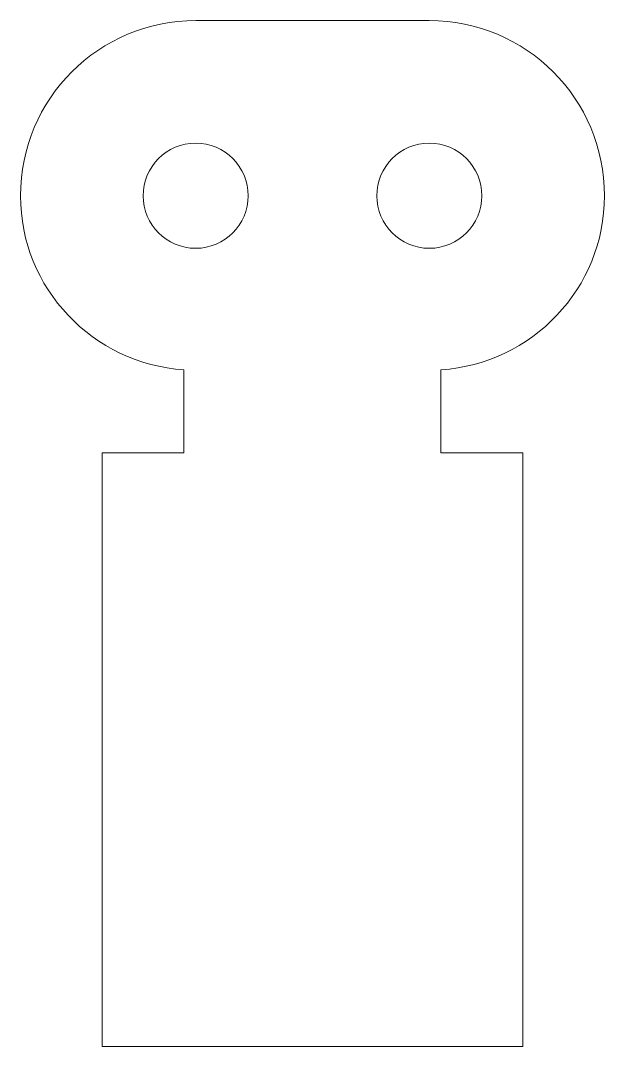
# Model space of a CAD drawing. Header units: millimetres. Extents: x 183.24 to 188.24, y -127.33 to -118.55.
import ezdxf

# ---------------------------------------------------------------- set-up
doc = ezdxf.new("R2010")
doc.units = ezdxf.units.MM
doc.header["$MEASUREMENT"] = 0
doc.layers.add('Edge.cuts', color=7, linetype='Continuous', lineweight=0)

msp = doc.modelspace()

# ---------------------------------------------------------------- linework, layer by layer
at = {"layer": 'Edge.cuts', "color": 18, "lineweight": 9, "true_color": 0x000000}
for centre in [(184.7371, -120.0516), (186.7372, -120.0516)]:
    msp.add_circle(centre, 0.4498, dxfattribs=at)
msp.add_open_spline([(186.7371, -118.5517), (186.7371, -118.5517), (184.7371, -118.5517), (184.7371, -118.5517), (183.9087, -118.5517), (183.2371, -119.2233), (183.2371, -120.0517), (183.2371, -120.0517), (183.2371, -120.0517), (183.2371, -120.0517), (183.2371, -120.8458), (183.8561, -121.4891), (184.6368, -121.5416), (184.6368, -121.5416), (184.6368, -122.2534), (184.6368, -122.2534), (184.6368, -122.2534), (183.9369, -122.2534), (183.9369, -122.2534), (183.9369, -122.2534), (183.9369, -127.3344), (183.9369, -127.3344), (183.9369, -127.3344), (187.5368, -127.3344), (187.5368, -127.3344), (187.5368, -127.3344), (187.5368, -122.2534), (187.5368, -122.2534), (187.5368, -122.2534), (186.8368, -122.2534), (186.8368, -122.2534), (186.8368, -122.2534), (186.8368, -121.5417), (186.8368, -121.5417), (187.6179, -121.4894), (188.2371, -120.846), (188.2371, -120.0517), (188.2371, -120.0517), (188.2371, -120.0517), (188.2371, -120.0517), (188.2371, -119.2233), (187.5656, -118.5517), (186.7371, -118.5517)], degree=3, knots=[0, 0, 0, 0, 1, 1, 1, 2, 2, 2, 3, 3, 3, 4, 4, 4, 5, 5, 5, 6, 6, 6, 7, 7, 7, 8, 8, 8, 9, 9, 9, 10, 10, 10, 11, 11, 11, 12, 12, 12, 13, 13, 13, 14, 14, 14, 14], dxfattribs=at)

doc.saveas('drawing.dxf')
